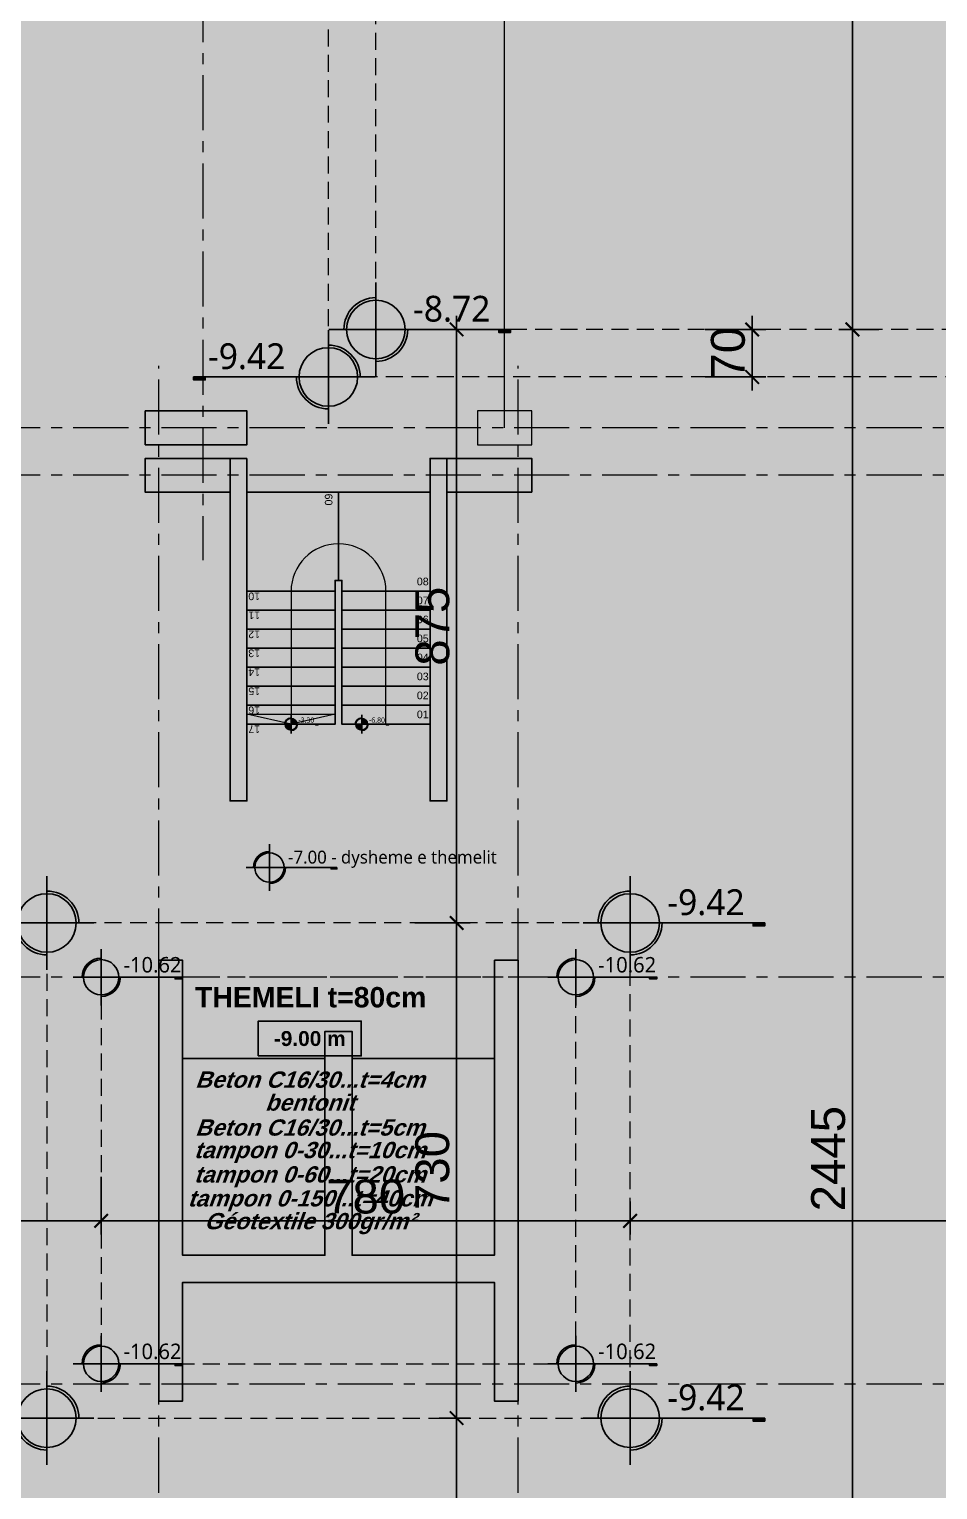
# Model space of a CAD drawing. Header units: centimetres. Extents: x 37128 to 49608, y -46114 to -40136.
# Drawn here: x 47051 to 48391, y -44610 to -42457 of the extents above; entities that cross this region are included whole.
import ezdxf
from ezdxf.enums import TextEntityAlignment as Align

# ---------------------------------------------------------------- set-up
doc = ezdxf.new("R2010")
doc.units = ezdxf.units.CM
doc.header["$LTSCALE"] = 50
doc.header["$MEASUREMENT"] = 0
for name, pattern in [('23486-A01$0${ Chain Double-Dash }', [0]), ('AXES', [2, 1.25, -0.25, 0.25, -0.25]), ('CACHE', [0.375, 0.25, -0.125]), ('CONTINU', [0])]:
    doc.linetypes.add(name, pattern=pattern)
doc.layers.get('0').update_dxf_attribs({"color": 8})
doc.layers.add('ARCHITECTE', color=252, linetype='Continuous', lineweight=13)
doc.layers.add('BETON HACHURE', color=252, linetype='Continuous', lineweight=13)
for name, color, linetype in [('AXES', 10, 'AXES'), ('BETON CACHE', 4, 'CACHE'), ('BETON COUPE', 3, 'CONTINU'), ('BETON TRAME', 254, 'Continuous'), ('BETON VU', 2, 'Continuous'), ('BORD', 5, 'Continuous'), ('COTE 50ème @ 1', 1, 'Continuous'), ('NIVEAU', 170, 'Continuous'), ('OMBRE', 253, 'Continuous'), ('TALUS', 2, 'Continuous'), ('TEXTE', 7, 'Continuous')]:
    doc.layers.add(name, color=color, linetype=linetype)
for name, color, linetype, true_color in [('FOND DE FOUILLE', 7, 'Continuous', 0xfff3e5), ('PREFA MUR SUP TRAME', 7, 'Continuous', 0xd7c7ff), ('TALUS TRAME 2', 7, 'Continuous', 0xecd8c6)]:
    doc.layers.add(name, color=color, linetype=linetype, true_color=true_color)
doc.layers.add('HORS GEL', color=7, linetype='CACHE', lineweight=5, true_color=0x00661a)
doc.styles.add('Arial', font='arialbd.ttf', dxfattribs={"height": 12.5})
doc.styles.add('FA_Trebuchet 2.2 mm (cursiva-b.a)', font='trebucit.ttf', dxfattribs={"height": 2.2})
doc.styles.add('RS_TEXT_1.50', font='arial.ttf', dxfattribs={"height": 12.5})
doc.styles.add('SMA_TEXT_1.200', font='arial.ttf', dxfattribs={"height": 50})
doc.styles.add('style2', font='arialbd.ttf', dxfattribs={"height": 20})
doc.dimstyles.new('SMA_1.200', dxfattribs={"dimscale": 20, "dimtxt": 50, "dimasz": 1, "dimexe": 1, "dimexo": 2, "dimgap": 0.5, "dimtad": 1, "dimdec": 1, "dimrnd": 0.5, "dimdsep": 46, "dimtxsty": 'SMA_TEXT_1.200', "dimblk": 'ARCHTICK', "dimcen": 10, "dimdle": 1, "dimadec": 0, "dimazin": 2, "dimtfac": 1, "dimtdec": 1, "dimtix": 1, "dimtmove": 2, "dimatfit": 3, "dimfxl": 1, "dimtolj": 1, "dimtzin": 0, "dimarcsym": 0})

# ---------------------------------------------------------------- blocks, each defined once
blk = doc.blocks.new('Cota de Nivel (planta)')
h = blk.add_hatch(color=256)
h.dxf.hatch_style = 1
h.paths.add_polyline_path([(2.5, 0, 0.4142136), (0, 2.5), (0, 0)])
h.paths.add_polyline_path([(-2.5, 0, 0.4142136), (0, -2.5), (0, 0)])
h = blk.add_hatch(color=256)
h.dxf.hatch_style = 1
h.paths.add_polyline_path([(10.5, 0), (10.5, -0.25), (11.5, -0.25), (11.5, 0)])
for p, q in [((0, -4), (0, 4)), ((-4, 0), (11.5, 0))]:
    blk.add_line(p, q)
blk.add_lwpolyline([(11.5, 0), (10.5, 0), (10.5, -0.25), (11.5, -0.25)], close=True)
blk.add_circle((0, 0), 2.5)
for start, end in [(90, 180), (270, 0)]:
    blk.add_arc((0, 0), 2.725, start, end)
at = {"style": 'FA_Trebuchet 2.2 mm (cursiva-b.a)', "flags": 8}
blk.add_attdef('NIVEL', text='', height=2.2, dxfattribs=at).set_placement((3.175, 1.775), align=Align.MIDDLE_LEFT)
blk = doc.blocks.new('_ArchTick')
at = {"color": 0, "linetype": 'ByBlock', "const_width": 0.15}
blk.add_lwpolyline([(-0.5, -0.5), (0.5, 0.5)], dxfattribs=at)
blk = doc.blocks.new('*D85')
at = {"layer": 'Defpoints', "color": 0, "transparency": 16777216}
for p in [(47937.3, -44145.6), (49342.3, -44145.6), (47937.3, -44213.9)]:
    blk.add_point(p, dxfattribs=at)
at = {"layer": 'TALUS', "color": 0, "lineweight": -2, "transparency": 16777216}
for p, q in [((47937.3, -44185.6), (47937.3, -44233.9)), ((49342.3, -44185.6), (49342.3, -44233.9)), ((49362.3, -44213.9), (47917.3, -44213.9))]:
    blk.add_line(p, q, dxfattribs=at)
at = {"layer": 'TALUS', "color": 0, "lineweight": -2, "transparency": 16777216, "xscale": 20, "yscale": 20, "zscale": 20, "rotation": 180}
blk.add_blockref('_ArchTick', (47937.3, -44213.9), dxfattribs=at)
at = {"layer": 'TALUS', "color": 0, "lineweight": -2, "transparency": 16777216, "xscale": 20, "yscale": 20, "zscale": 20}
blk.add_blockref('_ArchTick', (49342.3, -44213.9), dxfattribs=at)
at = {"layer": 'TALUS', "color": 0, "transparency": 16777216, "insert": (48639.8, -44178.4), "char_height": 50, "attachment_point": 5, "style": 'SMA_TEXT_1.200'}
blk.add_mtext('\\A1;1405', dxfattribs=at)
blk = doc.blocks.new('*D86')
at = {"layer": 'Defpoints', "color": 0, "transparency": 16777216}
for p in [(47157.3, -44109), (47937.3, -44145.6), (47157.3, -44213.9)]:
    blk.add_point(p, dxfattribs=at)
at = {"layer": 'TALUS', "color": 0, "lineweight": -2, "transparency": 16777216}
for p, q in [((47157.3, -44149), (47157.3, -44233.9)), ((47937.3, -44185.6), (47937.3, -44233.9)), ((47957.3, -44213.9), (47137.3, -44213.9))]:
    blk.add_line(p, q, dxfattribs=at)
at = {"layer": 'TALUS', "color": 0, "lineweight": -2, "transparency": 16777216, "xscale": 20, "yscale": 20, "zscale": 20, "rotation": 180}
blk.add_blockref('_ArchTick', (47157.3, -44213.9), dxfattribs=at)
at = {"layer": 'TALUS', "color": 0, "lineweight": -2, "transparency": 16777216, "xscale": 20, "yscale": 20, "zscale": 20}
blk.add_blockref('_ArchTick', (47937.3, -44213.9), dxfattribs=at)
at = {"layer": 'TALUS', "color": 0, "transparency": 16777216, "insert": (47547.3, -44178.4), "char_height": 50, "attachment_point": 5, "style": 'SMA_TEXT_1.200'}
blk.add_mtext('\\A1;780', dxfattribs=at)
blk = doc.blocks.new('*D87')
at = {"layer": 'Defpoints', "color": 0, "transparency": 16777216}
for p in [(47157.3, -44109), (44858.2, -44152.6), (44858.2, -44213.9)]:
    blk.add_point(p, dxfattribs=at)
at = {"layer": 'TALUS', "color": 0, "lineweight": -2, "transparency": 16777216}
for p, q in [((47157.3, -44149), (47157.3, -44233.9)), ((44858.2, -44192.6), (44858.2, -44233.9)), ((47177.3, -44213.9), (44838.2, -44213.9))]:
    blk.add_line(p, q, dxfattribs=at)
at = {"layer": 'TALUS', "color": 0, "lineweight": -2, "transparency": 16777216, "xscale": 20, "yscale": 20, "zscale": 20, "rotation": 180}
blk.add_blockref('_ArchTick', (44858.2, -44213.9), dxfattribs=at)
at = {"layer": 'TALUS', "color": 0, "lineweight": -2, "transparency": 16777216, "xscale": 20, "yscale": 20, "zscale": 20}
blk.add_blockref('_ArchTick', (47157.3, -44213.9), dxfattribs=at)
at = {"layer": 'TALUS', "color": 0, "transparency": 16777216, "insert": (46007.7, -44178.4), "char_height": 50, "attachment_point": 5, "style": 'SMA_TEXT_1.200'}
blk.add_mtext('\\A1;2299', dxfattribs=at)
blk = doc.blocks.new('*D94')
at = {"layer": 'Defpoints', "color": 0, "transparency": 16777216}
for p in [(48265.2, -42899.7), (48344.4, -42899.7), (48346.8, -45344.7)]:
    blk.add_point(p, dxfattribs=at)
at = {"layer": 'TALUS', "color": 0, "lineweight": -2, "transparency": 16777216}
for p, q in [((48265.2, -45364.7), (48265.2, -42879.7)), ((48304.4, -42899.7), (48245.2, -42899.7)), ((48306.8, -45344.7), (48245.2, -45344.7))]:
    blk.add_line(p, q, dxfattribs=at)
at = {"layer": 'TALUS', "color": 0, "lineweight": -2, "transparency": 16777216, "xscale": 20, "yscale": 20, "zscale": 20}
for p, rotation in [((48265.2, -42899.7), 90), ((48265.2, -45344.7), 270)]:
    blk.add_blockref('_ArchTick', p, dxfattribs=dict(at, rotation=rotation))
at = {"layer": 'TALUS', "color": 0, "transparency": 16777216, "insert": (48229.7, -44122.2), "char_height": 50, "attachment_point": 5, "rotation": 90, "style": 'SMA_TEXT_1.200'}
blk.add_mtext('\\A1;2445', dxfattribs=at)
blk = doc.blocks.new('*D95')
at = {"layer": 'Defpoints', "color": 0, "transparency": 16777216}
for p in [(48265.2, -40559.6), (48365.6, -40559.6), (48344.4, -42899.7)]:
    blk.add_point(p, dxfattribs=at)
at = {"layer": 'TALUS', "color": 0, "lineweight": -2, "transparency": 16777216}
for p, q in [((48265.2, -42919.7), (48265.2, -40539.6)), ((48325.6, -40559.6), (48245.2, -40559.6)), ((48304.4, -42899.7), (48245.2, -42899.7))]:
    blk.add_line(p, q, dxfattribs=at)
at = {"layer": 'TALUS', "color": 0, "lineweight": -2, "transparency": 16777216, "xscale": 20, "yscale": 20, "zscale": 20}
for p, rotation in [((48265.2, -40559.6), 90), ((48265.2, -42899.7), 270)]:
    blk.add_blockref('_ArchTick', p, dxfattribs=dict(at, rotation=rotation))
at = {"layer": 'TALUS', "color": 0, "transparency": 16777216, "insert": (48229.6, -41729.7), "char_height": 50, "attachment_point": 5, "rotation": 90, "style": 'SMA_TEXT_1.200'}
blk.add_mtext('\\A1;2340', dxfattribs=at)
blk = doc.blocks.new('*D96')
at = {"layer": 'Defpoints', "color": 0, "transparency": 16777216}
for p in [(47615.7, -44504.7), (47681.5, -44504.7), (47572.2, -45572.1)]:
    blk.add_point(p, dxfattribs=at)
at = {"layer": 'TALUS', "color": 0, "lineweight": -2, "transparency": 16777216}
for p, q in [((47681.5, -45592.1), (47681.5, -44484.7)), ((47655.7, -44504.7), (47701.5, -44504.7)), ((47612.2, -45572.1), (47701.5, -45572.1))]:
    blk.add_line(p, q, dxfattribs=at)
at = {"layer": 'TALUS', "color": 0, "lineweight": -2, "transparency": 16777216, "xscale": 20, "yscale": 20, "zscale": 20}
for p, rotation in [((47681.5, -44504.7), 90), ((47681.5, -45572.1), 270)]:
    blk.add_blockref('_ArchTick', p, dxfattribs=dict(at, rotation=rotation))
at = {"layer": 'TALUS', "color": 0, "transparency": 16777216, "insert": (47646, -45038.4), "char_height": 50, "attachment_point": 5, "rotation": 90, "style": 'SMA_TEXT_1.200'}
blk.add_mtext('\\A1;1067.5', dxfattribs=at)
blk = doc.blocks.new('*D97')
at = {"layer": 'Defpoints', "color": 0, "transparency": 16777216}
for p in [(47579.8, -43774.7), (47681.5, -43774.7), (47615.7, -44504.7)]:
    blk.add_point(p, dxfattribs=at)
at = {"layer": 'TALUS', "color": 0, "lineweight": -2, "transparency": 16777216}
for p, q in [((47681.5, -44524.7), (47681.5, -43754.7)), ((47619.8, -43774.7), (47701.5, -43774.7)), ((47655.7, -44504.7), (47701.5, -44504.7))]:
    blk.add_line(p, q, dxfattribs=at)
at = {"layer": 'TALUS', "color": 0, "lineweight": -2, "transparency": 16777216, "xscale": 20, "yscale": 20, "zscale": 20}
for p, rotation in [((47681.5, -43774.7), 90), ((47681.5, -44504.7), 270)]:
    blk.add_blockref('_ArchTick', p, dxfattribs=dict(at, rotation=rotation))
at = {"layer": 'TALUS', "color": 0, "transparency": 16777216, "insert": (47645.9, -44139.7), "char_height": 50, "attachment_point": 5, "rotation": 90, "style": 'SMA_TEXT_1.200'}
blk.add_mtext('\\A1;730', dxfattribs=at)
blk = doc.blocks.new('*D98')
at = {"layer": 'Defpoints', "color": 0, "transparency": 16777216}
for p in [(47562.3, -42899.7), (47681.5, -42899.7), (47579.8, -43774.7)]:
    blk.add_point(p, dxfattribs=at)
at = {"layer": 'TALUS', "color": 0, "lineweight": -2, "transparency": 16777216}
for p, q in [((47681.5, -43794.7), (47681.5, -42879.7)), ((47602.3, -42899.7), (47701.5, -42899.7)), ((47619.8, -43774.7), (47701.5, -43774.7))]:
    blk.add_line(p, q, dxfattribs=at)
at = {"layer": 'TALUS', "color": 0, "lineweight": -2, "transparency": 16777216, "xscale": 20, "yscale": 20, "zscale": 20}
for p, rotation in [((47681.5, -42899.7), 90), ((47681.5, -43774.7), 270)]:
    blk.add_blockref('_ArchTick', p, dxfattribs=dict(at, rotation=rotation))
at = {"layer": 'TALUS', "color": 0, "transparency": 16777216, "insert": (47646, -43337.2), "char_height": 50, "attachment_point": 5, "rotation": 90, "style": 'SMA_TEXT_1.200'}
blk.add_mtext('\\A1;875', dxfattribs=at)
blk = doc.blocks.new('*D111')
at = {"layer": 'Defpoints', "color": 0, "transparency": 16777216}
for p in [(48007.9, -42899.7), (48117.4, -42899.7), (48007.9, -42969.7)]:
    blk.add_point(p, dxfattribs=at)
at = {"layer": 'TALUS', "color": 0, "lineweight": -2, "transparency": 16777216}
for p, q in [((48117.4, -42899.7), (48117.4, -42879.7)), ((48047.9, -42899.7), (48137.4, -42899.7)), ((48117.4, -42969.7), (48117.4, -42899.7)), ((48047.9, -42969.7), (48137.4, -42969.7)), ((48117.4, -42969.7), (48117.4, -42989.7))]:
    blk.add_line(p, q, dxfattribs=at)
at = {"layer": 'TALUS', "color": 0, "lineweight": -2, "transparency": 16777216, "xscale": 20, "yscale": 20, "zscale": 20}
for p, rotation in [((48117.4, -42899.7), 270), ((48117.4, -42969.7), 90)]:
    blk.add_blockref('_ArchTick', p, dxfattribs=dict(at, rotation=rotation))
at = {"layer": 'TALUS', "color": 0, "transparency": 16777216, "insert": (48081.9, -42934.7), "char_height": 50, "attachment_point": 5, "rotation": 90, "style": 'SMA_TEXT_1.200'}
blk.add_mtext('\\A1;70', dxfattribs=at)

msp = doc.modelspace()

# ---------------------------------------------------------------- hatches: boundary and pattern name
at = {"layer": 'BETON HACHURE', "true_color": 0x636466, "transparency": 33554585}
h = msp.add_hatch(dxfattribs=at)
h.set_pattern_fill('ANSI37', color=251, scale=50, angle=270, style=0)
h.set_pattern_definition([(315, (-8838.8953, 28623.024), (4.4194174, 4.4194174), []), (45, (-8838.8953, 28623.024), (-4.4194174, 4.4194174), [])])
h.paths.add_polyline_path([(46657.32, -42879.59), (46682.32, -42879.59), (46682.32, -43204.59), (46657.32, -43204.59)], flags=0)
h.paths.add_polyline_path([(46657.32, -42879.59), (46682.32, -42879.59), (46682.32, -43204.59), (46657.32, -43204.59)], flags=0)
h.paths.add_polyline_path([(48837.31, -43019.73), (48837.32, -43069.73), (48917.32, -43069.73), (48917.31, -43019.73)], flags=0)
h.paths.add_polyline_path([(48457.31, -43019.73), (48457.31, -43069.73), (48537.31, -43069.73), (48537.31, -43019.73)], flags=0)
edge = h.paths.add_edge_path(flags=0)
edge.add_arc((48497.31, -41704.73), 40, 0, 360)
edge = h.paths.add_edge_path(flags=0)
edge.add_arc((48497.31, -41029.73), 40, 0, 360)
edge = h.paths.add_edge_path(flags=0)
edge.add_arc((48497.31, -42304.73), 40, 0, 360)
h.paths.add_polyline_path([(49342.32, -40559.59), (45153.47, -40559.59), (44764.18, -45296.29), (49342.32, -45745.88)])
edge = h.paths.add_edge_path(flags=0)
edge.add_arc((48497.31, -42304.73), 40, 0, 360)
h.paths.add_polyline_path([(47282.32, -40584.59), (47282.32, -41004.73), (47307.32, -41004.73), (47307.32, -40584.59), (48877.32, -40584.59), (48877.31, -41054.73), (48917.32, -41054.73), (48917.32, -40584.59), (49317.32, -40584.59), (49317.32, -42314.73), (48917.32, -42314.73), (48917.32, -41679.73), (48877.31, -41679.73), (48877.31, -42344.73), (49317.32, -42344.73), (49317.32, -43089.73), (48877.31, -43089.73), (48877.31, -44479.73), (48917.32, -44479.73), (48917.32, -43119.73), (49317.32, -43119.73), (49317.32, -45718.3), (48544.82, -45642.44), (48544.82, -45154.73), (48519.82, -45154.73), (48519.82, -45639.99), (47214.82, -45511.83), (47214.82, -45154.73), (47189.82, -45154.73), (47189.82, -45509.38), (46002.32, -45392.76), (46002.32, -45154.73), (45952.32, -45154.73), (45952.32, -45387.85), (44791.12, -45273.82), (44862.46, -44405.73), (45172.32, -44405.73), (45172.32, -44355.73), (44866.57, -44355.73), (44966.51, -43139.73), (45172.32, -43139.73), (45172.32, -43089.73), (44970.62, -43089.73), (44972.46, -43069.73), (45172.32, -43069.73), (45172.32, -43019.73), (44976.37, -43019.73), (45033.08, -42329.73), (45172.32, -42329.73), (45172.32, -42279.73), (45037.19, -42279.73), (45082.39, -41729.73), (45172.32, -41729.73), (45172.32, -41679.73), (45086.5, -41679.73), (45176.5, -40584.59), (45954.82, -40584.59), (45954.82, -41004.73), (45979.82, -41004.73), (45979.82, -40584.59)], flags=16)
h.paths.add_polyline_path([(48457.31, -42264.73), (48457.31, -42344.73), (48537.31, -42344.73), (48537.31, -42264.73)], flags=0)
at = {"layer": 'BETON TRAME', "true_color": 0x636466, "transparency": 33554559}
h = msp.add_hatch(color=251, dxfattribs=at)
h.dxf.hatch_style = 1
h.paths.add_polyline_path([(46042.32, -42329.73), (46007.32, -42329.73), (46007.32, -41679.73), (46042.32, -41679.73), (46042.32, -41854.73), (46502.32, -41854.73), (46502.32, -41679.73), (46537.32, -41679.73), (46537.32, -42329.73), (46502.32, -42329.73), (46502.32, -41894.73), (46292.32, -41894.73), (46292.32, -42224.73), (46252.32, -42224.73), (46252.32, -41894.73), (46042.32, -41894.73)])
h.paths.add_polyline_path([(45172.32, -41004.73), (45172.32, -41054.73), (45322.32, -41054.73), (45322.32, -41004.73)])
h.paths.add_polyline_path([(45892.32, -41004.73), (45892.32, -41054.73), (46042.32, -41054.73), (46042.32, -41004.73)])
h.paths.add_polyline_path([(46502.32, -41004.73), (46502.32, -41054.73), (46652.32, -41054.73), (46652.32, -41004.73)])
h.paths.add_polyline_path([(47222.32, -41004.73), (47222.32, -41054.73), (47372.32, -41054.73), (47372.32, -41004.73)])
h.paths.add_polyline_path([(47222.32, -41679.73), (47222.32, -41729.73), (47372.32, -41729.73), (47372.32, -41679.73)])
h.paths.add_polyline_path([(45172.32, -41679.73), (45172.32, -41729.73), (45322.32, -41729.73), (45322.32, -41679.73)])
h.paths.add_polyline_path([(45172.32, -42279.73), (45172.32, -42329.73), (45322.32, -42329.73), (45322.32, -42279.73)])
h.paths.add_polyline_path([(47222.32, -42279.73), (47222.32, -42329.73), (47372.32, -42329.73), (47372.32, -42279.73)])
h.paths.add_polyline_path([(47222.32, -43019.73), (47222.32, -43069.73), (47372.32, -43069.73), (47372.32, -43019.73)])
h.paths.add_polyline_path([(45322.32, -43069.73), (45322.32, -43019.73), (45172.32, -43019.73), (45172.32, -43069.73)])
h.paths.add_polyline_path([(45987.32, -43019.73), (45987.32, -43069.73), (46112.32, -43069.73), (46112.32, -43019.73)])
h.paths.add_polyline_path([(46432.32, -43019.73), (46432.32, -43069.73), (46557.32, -43069.73), (46557.32, -43019.73)])
h.paths.add_polyline_path([(46407.32, -43069.73), (46432.32, -43069.73), (46432.32, -42564.73), (46407.32, -42564.73)])
h.paths.add_polyline_path([(46112.32, -43069.73), (46137.32, -43069.73), (46137.32, -42564.73), (46112.32, -42564.73)])
h = msp.add_hatch(color=251, dxfattribs=at)
h.dxf.hatch_style = 1
h.paths.add_polyline_path([(47737.32, -43829.73), (47772.32, -43829.73), (47772.32, -44479.73), (47737.32, -44479.73), (47737.32, -44304.73), (47277.32, -44304.73), (47277.32, -44479.73), (47242.32, -44479.73), (47242.32, -43829.73), (47277.32, -43829.73), (47277.32, -44264.73), (47487.32, -44264.73), (47487.32, -43934.73), (47527.32, -43934.73), (47527.32, -44264.73), (47737.32, -44264.73)])
h.paths.add_polyline_path([(48607.32, -45154.73), (48607.32, -45104.73), (48457.32, -45104.73), (48457.32, -45154.73)])
h.paths.add_polyline_path([(47887.32, -45154.73), (47887.32, -45104.73), (47737.32, -45104.73), (47737.32, -45154.73)])
h.paths.add_polyline_path([(47277.32, -45154.73), (47277.32, -45104.73), (47127.32, -45104.73), (47127.32, -45154.73)])
h.paths.add_polyline_path([(46557.32, -45154.73), (46557.32, -45104.73), (46407.32, -45104.73), (46407.32, -45154.73)])
h.paths.add_polyline_path([(46557.32, -44479.73), (46557.32, -44429.73), (46407.32, -44429.73), (46407.32, -44479.73)])
h.paths.add_polyline_path([(48607.32, -44479.73), (48607.32, -44429.73), (48457.32, -44429.73), (48457.32, -44479.73)])
h.paths.add_polyline_path([(48607.32, -43879.73), (48607.32, -43829.73), (48457.32, -43829.73), (48457.32, -43879.73)])
h.paths.add_polyline_path([(46557.32, -43879.73), (46557.32, -43829.73), (46407.32, -43829.73), (46407.32, -43879.73)])
h.paths.add_polyline_path([(46557.32, -43139.73), (46557.32, -43089.73), (46407.32, -43089.73), (46407.32, -43139.73)])
h.paths.add_polyline_path([(48457.32, -43089.73), (48457.32, -43139.73), (48607.32, -43139.73), (48607.32, -43089.73)])
h.paths.add_polyline_path([(47792.32, -43139.73), (47792.32, -43089.73), (47667.32, -43089.73), (47667.32, -43139.73)])
h.paths.add_polyline_path([(47347.32, -43139.73), (47347.32, -43089.73), (47222.32, -43089.73), (47222.32, -43139.73)])
h.paths.add_polyline_path([(47372.32, -43089.73), (47347.32, -43089.73), (47347.32, -43594.73), (47372.32, -43594.73)])
h.paths.add_polyline_path([(47667.32, -43089.73), (47642.32, -43089.73), (47642.32, -43594.73), (47667.32, -43594.73)])
at = {"layer": 'FOND DE FOUILLE', "true_color": 0xfff4eb, "transparency": 33554508}
h = msp.add_hatch(color=7, dxfattribs=at)
h.dxf.hatch_style = 1
h.paths.add_polyline_path([(45132.07, -40819.97), (45153.47, -40559.59), (49342.32, -40559.59), (49342.32, -45745.88), (44764.18, -45296.29), (44931.56, -43259.73), (45735.32, -43259.73), (45735.32, -43691.73), (46217.32, -43691.73), (46217.32, -45344.73), (48797.32, -45344.73), (48797.32, -42899.73), (47562.32, -42899.73), (47562.32, -40814.73)])
at = {"layer": 'PREFA MUR SUP TRAME', "true_color": 0x636466}
h = msp.add_hatch(color=251, dxfattribs=at)
h.paths.add_polyline_path([(47712.32, -43019.73), (47712.32, -43069.73), (47792.32, -43069.73), (47792.32, -43019.73)])
h.paths.add_polyline_path([(46002.32, -43444.73), (45982.32, -43444.73), (45982.32, -43119.73), (46427.32, -43119.73), (46427.32, -43444.73), (46407.32, -43444.73), (46407.32, -43139.73), (46217.32, -43139.73), (46217.32, -43444.73), (46192.32, -43444.73), (46192.32, -43139.73), (46002.32, -43139.73)])
h.paths.add_polyline_path([(46002.32, -43829.73), (45952.32, -43829.73), (45952.32, -43959.73), (46002.32, -43959.73)])
h.paths.add_polyline_path([(45322.32, -43879.73), (45322.32, -43829.73), (45172.32, -43829.73), (45172.32, -43879.73)])
h.paths.add_polyline_path([(45322.32, -44405.73), (45322.32, -44355.73), (45172.32, -44355.73), (45172.32, -44405.73)])
h.paths.add_polyline_path([(46002.32, -44254.73), (45952.32, -44254.73), (45952.32, -44404.73), (46002.32, -44404.73)])
h.paths.add_polyline_path([(46002.32, -45004.73), (45952.32, -45004.73), (45952.32, -45154.73), (46002.32, -45154.73)])
h.paths.add_polyline_path([(45322.32, -45099.73), (45322.32, -45049.73), (45172.32, -45049.73), (45172.32, -45099.73)])
h.paths.add_polyline_path([(45322.32, -43139.73), (45322.32, -43089.73), (45172.32, -43089.73), (45172.32, -43139.73)])
edge = h.paths.add_edge_path()
edge.add_arc((47752.32, -42304.73), 40, 0, 360)
edge = h.paths.add_edge_path()
edge.add_arc((47752.32, -41704.73), 40, 0, 360)
edge = h.paths.add_edge_path()
edge.add_arc((47872.32, -41029.73), 40, 0, 360)
h.paths.add_polyline_path([(46407.32, -44355.76), (46457.32, -44355.76), (46457.32, -44429.76), (46407.32, -44429.76)])
at = {"layer": 'TALUS TRAME 2', "transparency": 33554559}
h = msp.add_hatch(color=256, dxfattribs=at)
h.dxf.hatch_style = 1
h.paths.add_polyline_path([(47857.32, -43854.73), (47857.32, -44424.73), (47157.32, -44424.73), (47157.32, -43854.73)])
h.paths.add_polyline_path([(45897.32, -43034.73), (46512.32, -43034.73), (46512.32, -43529.73), (45897.32, -43529.73)])
h.paths.add_polyline_path([(46622.32, -41774.73), (46622.32, -42264.73), (45922.32, -42264.73), (45922.32, -41774.73)])
h.paths.add_polyline_path([(46217.32, -45344.73), (48797.32, -45344.73), (48797.32, -42899.73), (47562.32, -42899.73), (47562.32, -40814.73), (45132.5, -40814.73), (44931.56, -43259.73), (45735.32, -43259.73), (45735.32, -43691.73), (46217.32, -43691.73)])
at = {"layer": 'TALUS TRAME 2', "true_color": 0xc7c8ca, "transparency": 33554585}
h = msp.add_hatch(color=9, dxfattribs=at)
h.dxf.hatch_style = 1
h.paths.add_polyline_path([(47157.32, -44424.73), (47857.32, -44424.73), (47857.32, -43854.73), (47157.32, -43854.73)])

# ---------------------------------------------------------------- linework, layer by layer
at = {"layer": 'ARCHITECTE', "color": 251, "true_color": 0x636466}
msp.add_lwpolyline([(47577.32, -43481.73), (47577.32, -43285.73, 1), (47437.32, -43285.73), (47437.32, -43481.73), (47372.32, -43466.95), (47502.32, -43466.95), (47437.32, -43481.73)], format="xyb", dxfattribs=at)
at = {"layer": 'AXES', "lineweight": 5, "ltscale": 1.3}
for p, q in [((47307.32, -40314.73), (47307.32, -43239.71)), ((47242.32, -46044.73), (47242.32, -42953.14)), ((47772.32, -46044.73), (47772.32, -42953.14)), ((49537.44, -43044.73), (44517.32, -43044.73)), ((49537.44, -43114.73), (44517.32, -43114.73)), ((49537.44, -43854.73), (44517.32, -43854.73)), ((49537.44, -44454.73), (44517.32, -44454.73))]:
    msp.add_line(p, q, dxfattribs=at)
at = {"layer": 'BETON CACHE', "color": 251, "lineweight": 5, "ltscale": 2, "true_color": 0x636466}
for points in [[(46217.32, -43609.73), (46217.32, -45344.73), (48797.32, -45344.73), (48797.32, -42899.73), (47562.32, -42899.73), (47562.32, -40814.73), (45132.5, -40814.73), (44931.56, -43259.73), (45817.32, -43259.73)], [(46287.32, -43609.73), (46287.32, -45274.73), (48727.32, -45274.73), (48727.32, -42969.73), (47492.32, -42969.73), (47492.32, -40884.73), (45126.75, -40884.73), (44937.31, -43189.73), (45817.32, -43189.73)]]:
    msp.add_lwpolyline(points, dxfattribs=at)
for points in [[(47077.32, -44504.73), (47937.32, -44504.73), (47937.32, -43774.73), (47077.32, -43774.73)], [(47157.32, -44424.73), (47857.32, -44424.73), (47857.32, -43854.73), (47157.32, -43854.73)]]:
    msp.add_lwpolyline(points, close=True, dxfattribs=at)
at = {"layer": 'BETON COUPE', "color": 251, "true_color": 0x636466}
for points in [[(47222.32, -43019.73), (47222.32, -43069.73), (47372.32, -43069.73), (47372.32, -43019.73)], [(47347.32, -43139.73), (47347.32, -43089.73), (47222.32, -43089.73), (47222.32, -43139.73)], [(47372.32, -43089.73), (47347.32, -43089.73), (47347.32, -43594.73), (47372.32, -43594.73)], [(47667.32, -43089.73), (47642.32, -43089.73), (47642.32, -43594.73), (47667.32, -43594.73)], [(47792.32, -43139.73), (47792.32, -43089.73), (47667.32, -43089.73), (47667.32, -43139.73)], [(47737.32, -43829.73), (47772.32, -43829.73), (47772.32, -44479.73), (47737.32, -44479.73), (47737.32, -44304.73), (47277.32, -44304.73), (47277.32, -44479.73), (47242.32, -44479.73), (47242.32, -43829.73), (47277.32, -43829.73), (47277.32, -44264.73), (47487.32, -44264.73), (47487.32, -43934.73), (47527.32, -43934.73), (47527.32, -44264.73), (47737.32, -44264.73)]]:
    msp.add_lwpolyline(points, close=True, dxfattribs=at)
at = {"layer": 'BETON COUPE', "color": 251, "lineweight": 5, "true_color": 0x636466}
msp.add_lwpolyline([(47712.32, -43019.73), (47712.32, -43069.73), (47792.32, -43069.73), (47792.32, -43019.73)], close=True, dxfattribs=at)
at = {"layer": 'BETON VU', "color": 251, "true_color": 0x636466}
msp.add_lwpolyline([(47642.32, -43481.73), (47512.32, -43481.73), (47512.32, -43269.73), (47502.32, -43269.73), (47502.32, -43481.73), (47372.32, -43481.73), (47372.32, -43139.73), (47642.32, -43139.73)], close=True, dxfattribs=at)
for points in [[(47507.32, -43139.73), (47507.32, -43269.73)], [(47502.32, -43285.73), (47372.32, -43285.73)], [(47642.32, -43285.73), (47512.32, -43285.73)], [(47502.32, -43313.73), (47372.32, -43313.73)], [(47642.32, -43313.73), (47512.32, -43313.73)], [(47502.32, -43341.73), (47372.32, -43341.73)], [(47642.32, -43341.73), (47512.32, -43341.73)], [(47502.32, -43369.73), (47372.32, -43369.73)], [(47642.32, -43369.73), (47512.32, -43369.73)], [(47502.32, -43397.73), (47372.32, -43397.73)], [(47642.32, -43397.73), (47512.32, -43397.73)], [(47502.32, -43425.73), (47372.32, -43425.73)], [(47642.32, -43425.73), (47512.32, -43425.73)], [(47502.32, -43453.73), (47372.32, -43453.73)], [(47642.32, -43453.73), (47512.32, -43453.73)]]:
    msp.add_lwpolyline(points, dxfattribs=at)
at = {"layer": 'BORD', "color": 251, "true_color": 0x636466}
for points in [[(47487.32, -43974.73), (47277.32, -43974.73), (47277.32, -44264.73), (47487.32, -44264.73)], [(47737.32, -43974.73), (47527.32, -43974.73), (47527.32, -44264.73), (47737.32, -44264.73)]]:
    msp.add_lwpolyline(points, close=True, dxfattribs=at)
at = {"layer": 'HORS GEL', "linetype": '23486-A01$0${ Chain Double-Dash }', "ltscale": 1.2}
msp.add_line((47752.32, -43044.73), (47752.32, -40314.73), dxfattribs=at)
at = {"layer": 'NIVEAU'}
msp.add_lwpolyline([(47388.9, -43970.79), (47540.86, -43970.79), (47540.86, -43919.38), (47388.9, -43919.38)], close=True, dxfattribs=at)
at = {"layer": 'OMBRE', "color": 251, "true_color": 0x636466}
for points in [[(47479.82, -43974.73), (47479.82, -44257.23), (47443.51, -44220.92)], [(47729.82, -43974.73), (47729.82, -44257.23), (47693.51, -44220.92)], [(47479.82, -44257.23), (47443.51, -44220.92), (47277.32, -44257.23)], [(47729.82, -44257.23), (47693.51, -44220.92), (47527.32, -44257.23)]]:
    msp.add_solid(points, dxfattribs=at)

# ---------------------------------------------------------------- block references
at = {"layer": 'COTE 50ème @ 1'}
ref = msp.add_blockref('Cota de Nivel (planta)', (47562.32, -42899.73), dxfattribs=dict(at, xscale=17.28, yscale=17.28, zscale=17.28))
ref.add_attrib('NIVEL', '-8.72', dxfattribs={"layer": '0', "color": 240, "height": 38.016, "style": 'FA_Trebuchet 2.2 mm (cursiva-b.a)'}).set_placement((47617.18, -42869.06), align=Align.MIDDLE_LEFT)
ref = msp.add_blockref('Cota de Nivel (planta)', (47492.32, -42969.73), dxfattribs=dict(at, xscale=-17.28, yscale=17.28, zscale=17.28))
ref.add_attrib('NIVEL', '-9.42', dxfattribs={"layer": '0', "color": 240, "height": 38.016, "style": 'FA_Trebuchet 2.2 mm (cursiva-b.a)'}).set_placement((47314.75, -42939.06), align=Align.MIDDLE_LEFT)
ref = msp.add_blockref('Cota de Nivel (planta)', (47437.32, -43481.73), dxfattribs=dict(at, xscale=3.456, yscale=3.456, zscale=3.456))
ref.add_attrib('NIVEL', '-3.30', dxfattribs={"layer": '0', "color": 240, "height": 7.603, "style": 'FA_Trebuchet 2.2 mm (cursiva-b.a)'}).set_placement((47448.29, -43475.6), align=Align.MIDDLE_LEFT)
ref = msp.add_blockref('Cota de Nivel (planta)', (47541.53, -43481.73), dxfattribs=dict(at, xscale=3.456, yscale=3.456, zscale=3.456))
ref.add_attrib('NIVEL', '-6.80', dxfattribs={"layer": '0', "color": 240, "height": 7.603, "style": 'FA_Trebuchet 2.2 mm (cursiva-b.a)'}).set_placement((47552.51, -43475.6), align=Align.MIDDLE_LEFT)
ref = msp.add_blockref('Cota de Nivel (planta)', (47405.53, -43692.96), dxfattribs=dict(at, xscale=8.639999999999999, yscale=8.639999999999999, zscale=8.639999999999999))
ref.add_attrib('NIVEL', '-7.00 - dysheme e themelit', dxfattribs={"layer": '0', "color": 240, "height": 19.008, "style": 'FA_Trebuchet 2.2 mm (cursiva-b.a)'}).set_placement((47432.96, -43677.62), align=Align.MIDDLE_LEFT)
ref = msp.add_blockref('Cota de Nivel (planta)', (47077.32, -43774.73), dxfattribs=dict(at, xscale=-17.28, yscale=17.28, zscale=17.28))
ref.add_attrib('NIVEL', '-9.42', dxfattribs={"layer": '0', "color": 240, "height": 38.016, "style": 'FA_Trebuchet 2.2 mm (cursiva-b.a)'}).set_placement((46899.75, -43744.06), align=Align.MIDDLE_LEFT)
ref = msp.add_blockref('Cota de Nivel (planta)', (47937.32, -43774.73), dxfattribs=dict(at, xscale=17.28, yscale=17.28, zscale=17.28))
ref.add_attrib('NIVEL', '-9.42', dxfattribs={"layer": '0', "color": 240, "height": 38.016, "style": 'FA_Trebuchet 2.2 mm (cursiva-b.a)'}).set_placement((47992.18, -43744.06), align=Align.MIDDLE_LEFT)
ref = msp.add_blockref('Cota de Nivel (planta)', (47157.32, -43854.73), dxfattribs=dict(at, xscale=10.368, yscale=10.368, zscale=10.368))
ref.add_attrib('NIVEL', '-10.62', dxfattribs={"layer": '0', "color": 240, "height": 22.81, "style": 'FA_Trebuchet 2.2 mm (cursiva-b.a)'}).set_placement((47190.24, -43836.33), align=Align.MIDDLE_LEFT)
ref = msp.add_blockref('Cota de Nivel (planta)', (47857.32, -43854.73), dxfattribs=dict(at, xscale=10.368, yscale=10.368, zscale=10.368))
ref.add_attrib('NIVEL', '-10.62', dxfattribs={"layer": '0', "color": 240, "height": 22.81, "style": 'FA_Trebuchet 2.2 mm (cursiva-b.a)'}).set_placement((47890.24, -43836.33), align=Align.MIDDLE_LEFT)
ref = msp.add_blockref('Cota de Nivel (planta)', (47157.32, -44424.73), dxfattribs=dict(at, xscale=10.368, yscale=10.368, zscale=10.368))
ref.add_attrib('NIVEL', '-10.62', dxfattribs={"layer": '0', "color": 240, "height": 22.81, "style": 'FA_Trebuchet 2.2 mm (cursiva-b.a)'}).set_placement((47190.24, -44406.33), align=Align.MIDDLE_LEFT)
ref = msp.add_blockref('Cota de Nivel (planta)', (47857.32, -44424.73), dxfattribs=dict(at, xscale=10.368, yscale=10.368, zscale=10.368))
ref.add_attrib('NIVEL', '-10.62', dxfattribs={"layer": '0', "color": 240, "height": 22.81, "style": 'FA_Trebuchet 2.2 mm (cursiva-b.a)'}).set_placement((47890.24, -44406.33), align=Align.MIDDLE_LEFT)
ref = msp.add_blockref('Cota de Nivel (planta)', (47077.32, -44504.73), dxfattribs=dict(at, xscale=-17.28, yscale=17.28, zscale=17.28))
ref.add_attrib('NIVEL', '-9.42', dxfattribs={"layer": '0', "color": 240, "height": 38.016, "style": 'FA_Trebuchet 2.2 mm (cursiva-b.a)'}).set_placement((46899.75, -44474.06), align=Align.MIDDLE_LEFT)
ref = msp.add_blockref('Cota de Nivel (planta)', (47937.32, -44504.73), dxfattribs=dict(at, xscale=17.28, yscale=17.28, zscale=17.28))
ref.add_attrib('NIVEL', '-9.42', dxfattribs={"layer": '0', "color": 240, "height": 38.016, "style": 'FA_Trebuchet 2.2 mm (cursiva-b.a)'}).set_placement((47992.18, -44474.06), align=Align.MIDDLE_LEFT)

# ---------------------------------------------------------------- texts
at = {"layer": 'NIVEAU', "style": 'style2'}
msp.add_text('THEMELI t=80cm', height=30, dxfattribs=at).set_placement((47466.31, -43884.17), align=Align.MIDDLE)
msp.add_text('-9.00 m', height=22, dxfattribs=at).set_placement((47464.88, -43945.09), align=Align.MIDDLE_CENTER)
at = {"layer": 'NIVEAU', "style": 'Arial', "oblique": 20}
for s, p in [('Beton C16/30...t=4cm', (47464.88, -44005.37)), ('bentonit', (47464.88, -44039)), ('Beton C16/30...t=5cm', (47464.88, -44076.01)), ('tampon 0-30...t=10cm', (47464.88, -44112.94)), ('tampon 0-60...t=20cm', (47464.88, -44148.84)), ('tampon 0-150...t=40cm', (47464.88, -44184.16)), ('Géotextile 300gr/m²', (47464.88, -44217.25))]:
    msp.add_text(s, height=24, dxfattribs=at).set_placement(p, align=Align.MIDDLE)
at = {"layer": 'TEXTE', "color": 251, "true_color": 0x636466, "char_height": 11.25, "width": 4.092726157978177e-13, "attachment_point": 1, "style": 'RS_TEXT_1.50'}
for s, insert, rotation in [('09', (47487.17, -43159.2), 90), ('10', (47391.79, -43298.76), 180), ('11', (47391.79, -43326.76), 180), ('12', (47391.79, -43354.76), 180), ('13', (47391.79, -43382.76), 180), ('14', (47391.79, -43410.76), 180), ('15', (47391.79, -43438.76), 180), ('16', (47391.79, -43466.76), 180), ('17', (47391.79, -43494.76), 180)]:
    msp.add_mtext(s, dxfattribs=dict(at, insert=insert, rotation=rotation))
for s, insert in [('08', (47622.85, -43265.59)), ('07', (47622.85, -43293.59)), ('06', (47622.85, -43321.59)), ('05', (47622.85, -43349.59)), ('04', (47622.85, -43377.59)), ('03', (47622.85, -43405.59)), ('02', (47622.85, -43433.59)), ('01', (47622.85, -43461.59))]:
    msp.add_mtext(s, dxfattribs=dict(at, insert=insert))

# ---------------------------------------------------------------- dimensions: what is measured, and where the dimension line sits
at = {"layer": 'TALUS'}
for base, p1, p2, picture, middle in [((48265.19, -40559.59), (48344.44, -42899.73), (48365.58, -40559.59), '*D95', (48229.64, -41729.66)), ((47681.48, -42899.73), (47579.78, -43774.73), (47562.32, -42899.73), '*D98', (47645.96, -43337.23)), ((48117.42, -42899.73), (48007.88, -42969.73), (48007.88, -42899.73), '*D111', (48081.89, -42934.73)), ((48265.19, -42899.73), (48346.81, -45344.73), (48344.44, -42899.73), '*D94', (48229.66, -44122.23)), ((47681.48, -43774.73), (47615.75, -44504.73), (47579.78, -43774.73), '*D97', (47645.94, -44139.73)), ((47681.48, -44504.73), (47572.23, -45572.05), (47615.75, -44504.73), '*D96', (47645.96, -45038.39))]:
    dim = msp.add_linear_dim(base=base, p1=p1, p2=p2, angle=90, dimstyle='SMA_1.200', dxfattribs=at)
    dim.commit()
    dim.dimension.update_dxf_attribs({"geometry": picture, "text_midpoint": middle})
for base, p1, p2, picture, middle in [((44858.18, -44213.9), (47157.32, -44109.03), (44858.18, -44152.55), '*D87', (46007.75, -44178.37)), ((47157.32, -44213.9), (47937.32, -44145.61), (47157.32, -44109.03), '*D86', (47547.32, -44178.37)), ((47937.32, -44213.9), (49342.32, -44145.61), (47937.32, -44145.61), '*D85', (48639.82, -44178.37))]:
    dim = msp.add_linear_dim(base=base, p1=p1, p2=p2, dimstyle='SMA_1.200', dxfattribs=at)
    dim.commit()
    dim.dimension.update_dxf_attribs({"geometry": picture, "text_midpoint": middle})

doc.saveas('drawing.dxf')
